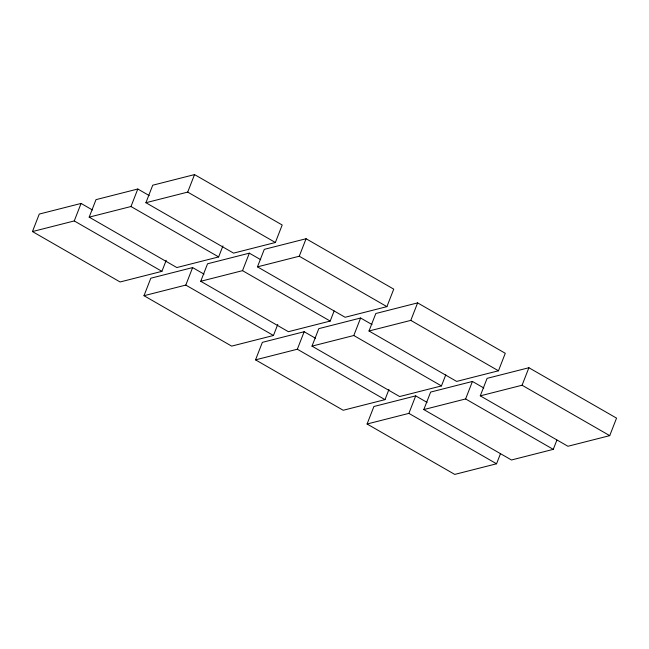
<?xml version="1.0" encoding="UTF-8"?>
<svg xmlns="http://www.w3.org/2000/svg" width="649" height="649" viewBox="0 0 649 649"><rect width="100%" height="100%" fill="white"/><g stroke="black" fill="none" stroke-linecap="round" stroke-linejoin="round"><path stroke-width="0.97" d="M166.217 260.298L161.909 271.347L120.106 281.974L32.45 231.563L39.273 214.065L81.076 203.437L92.466 209.992M32.45 231.563L74.254 220.936L81.076 203.437M222.948 245.874L218.64 256.923L176.836 267.55L89.181 217.147L96.003 199.641L137.807 189.013L149.197 195.568M89.181 217.147L130.984 206.52L137.807 189.013M145.911 202.723L152.734 185.216L194.538 174.589L282.193 225L275.371 242.499L233.567 253.126L145.911 202.723L187.707 192.096L275.371 242.499M277.764 324.435L273.456 335.492L231.652 346.12L143.997 295.709L150.819 278.21L192.615 267.583L204.013 274.138M187.707 192.096L194.538 174.589M143.997 295.709L185.792 285.081L192.615 267.583M334.138 310.936L330.187 321.068L288.383 331.696L200.728 281.285L207.55 263.786L249.346 253.159L260.744 259.714M200.728 281.285L242.523 270.657L249.346 253.159M257.45 266.861L264.281 249.362L306.077 238.735L393.74 289.146L386.909 306.644L345.114 317.272L257.45 266.861L299.254 256.233L386.909 306.644M388.946 389.505L384.995 399.638L343.199 410.265L255.536 359.854L262.358 342.356L304.162 331.728L315.56 338.283M299.254 256.233L306.077 238.735M255.536 359.854L297.339 349.227L304.162 331.728M445.766 374.862L441.45 385.92L399.654 396.547L311.991 346.136L318.813 328.637L360.617 318.01L372.015 324.557M311.991 346.136L353.794 335.509L360.617 318.01M368.997 331.006L375.82 313.508L417.623 302.88L505.279 353.291L498.456 370.79L456.653 381.417L368.997 331.006L410.801 320.379L498.456 370.79M500.493 453.651L496.542 463.784L454.738 474.411L367.083 424L373.905 406.501L415.709 395.874L427.099 402.421M410.801 320.379L417.623 302.88M367.083 424L408.886 413.372L415.709 395.874M556.858 440.144L553.273 449.359L511.469 459.987L423.813 409.576L430.636 392.077L472.44 381.45L483.829 387.997M423.813 409.576L465.609 398.948L472.44 381.45M480.268 395.858L487.091 378.359L528.894 367.732L616.55 418.134L609.727 435.641L567.924 446.269L480.268 395.858L522.072 385.23L609.727 435.641M522.072 385.23L528.894 367.732M130.984 206.52L218.64 256.923M242.523 270.657L330.187 321.068M465.609 398.948L553.273 449.359M353.794 335.509L441.45 385.92M74.254 220.936L161.909 271.347M185.792 285.081L273.456 335.492M297.339 349.227L384.995 399.638M408.886 413.372L496.542 463.784"/></g></svg>
